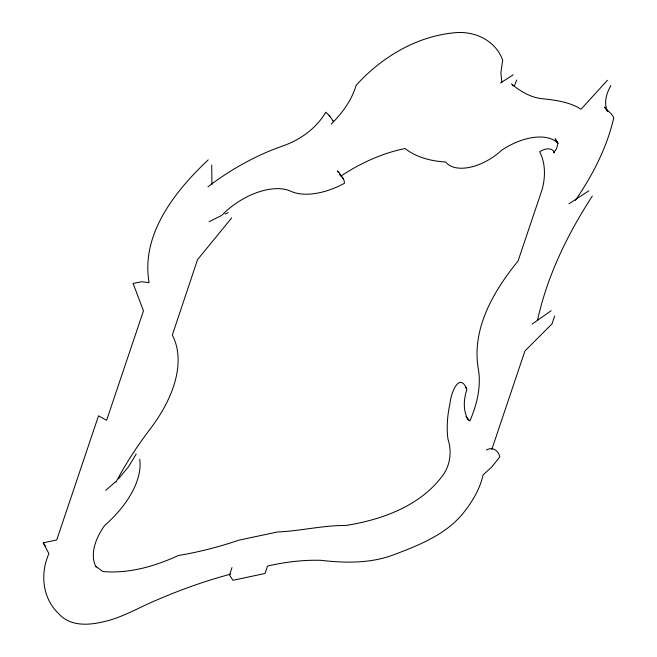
<?xml version="1.0" encoding="UTF-8"?>
<svg xmlns="http://www.w3.org/2000/svg" width="657" height="657" viewBox="0 0 657 657"><rect width="100%" height="100%" fill="white"/><g stroke="black" fill="none" stroke-linecap="round" stroke-linejoin="round"><path stroke-width="0.99" d="M211.981 184.379L211.694 165.079M557.768 144.326L556.479 148.86L553.703 152.646M514.53 85.541L516.706 80.006M537.467 320.567C547.158 275.907 567.558 234.237 592.302 196.073M231.978 567.623L229.474 575.064L232.972 580.295L265.001 573.487L267.506 566.047C284.974 562.08 302.893 559.805 320.83 560.314C344.941 563.074 369.669 563.591 392.853 555.091C418.558 545.4 446.456 534.568 463.883 512.304C472.613 501.266 480.021 488.767 483.076 474.896L491.756 467.004L499.878 456.746C497.99 450.144 492.487 446.538 486.369 449.963M491.814 449.404L524.935 350.978L551.979 323.917L554.648 315.992M136.237 453.954L128.682 466.56L118.359 478.904M610.92 85.5C606.542 93.163 603.274 103.174 607.709 111.518M575.36 200.385C592.614 175.288 606.928 147.661 613.778 117.817C611.954 113.086 607.224 111.132 604.612 107.058L607.109 110.795M231.691 217.943L197.56 259.597L172.315 335.095A150.092 83.258 -33.7 0 1 150.092 429.111A337.172 187.04 -33.7 0 0 115.928 482.189M331.284 124.066C342.149 113.168 351.733 100.324 356.094 85.377C381.232 57.471 415.897 36.603 453.716 32.85C474.034 30.394 495.567 40.159 502.679 60.181L500.864 72.861L501.858 82.043M607.421 80.277L581.075 109.185C569.208 101.835 555.124 100.02 541.516 98.657C530.454 97.244 520.656 91.463 512.214 84.654M208.203 159.848C175.148 191.015 140.623 234.294 149.106 282.715L141.855 281.713L133.092 283.413L143.464 310.818L106.615 420.324L98.517 415.807L56.74 539.955L43.222 542.822L48.897 553.679C39.929 573.586 42.409 598.371 58.744 613.745C69.65 625.907 86.74 625.53 101.375 622.22C121.381 618.327 138.865 607.364 157.483 599.701C181.266 589.493 205.707 580.763 230.722 574.119M115.402 481.877L105.761 490.377M207.924 186.834C230.919 169.268 256.542 155.019 283.923 145.558C300.955 139.432 316.543 127.959 325.79 112.207L329.781 116.1M500.519 82.987L513.207 74.775M532.236 324L551.149 310.761M568.954 203.801L588.803 190.842M209.082 221.746L221.787 215.356M224.99 213.993L228.201 212.712M95.971 566.49L102.903 571.541C128.986 573.816 154.921 566.285 178.425 555.494C198.989 552.11 219.224 546.829 238.967 540.153L277.459 531.973C300.495 531.028 323.006 525.296 346.058 525.444C381.512 519.827 419.248 506.325 441.701 476.818C450.324 466.068 452.131 451.893 447.943 439.007C446.39 427.083 447.433 414.937 450.07 403.242C450.275 396.007 458.529 370.794 466.651 388.607M467.784 418.788L469.886 420.915C477.089 404.367 481.556 385.831 478.132 367.813C471.751 328.172 493.892 290.599 518.044 261.059L542.288 189.019C545.425 176.832 545.614 163.256 539.693 151.857C543.93 148.761 552.052 146.519 554.541 152.917M332.664 120.412L333.28 121.331L329.165 115.18M558.138 143.333L555.14 138.849L557.259 142.076M511.606 83.743L513.101 85.985M343.168 178.597L339.291 172.807L337.304 170.919L338.306 172.413M339.299 173.908L340.301 175.403M465.953 416.464L468.449 420.201M43.222 542.822L45.719 546.558M96.094 567.04A69.765 38.697 -33.7 0 1 104.66 525.477A89.746 49.784 -33.7 0 0 139.736 459.186M467.883 419.191A86.19 47.813 -33.7 0 1 466.667 390.135A4.813 2.669 -33.7 0 0 465.55 387.72M222.362 214.757A53.858 29.877 -33.7 0 1 290.69 191.203A63.261 35.092 -33.7 0 0 344.457 183.303A25.738 14.273 -33.7 0 0 340.802 176.15A115.418 64.025 -33.7 0 1 405.065 148.548A147.349 81.739 -33.7 0 0 445.717 162.008A41.522 23.036 -33.7 0 0 501.833 150.083A51.115 28.358 -33.7 0 1 557.99 143.357"/></g></svg>
